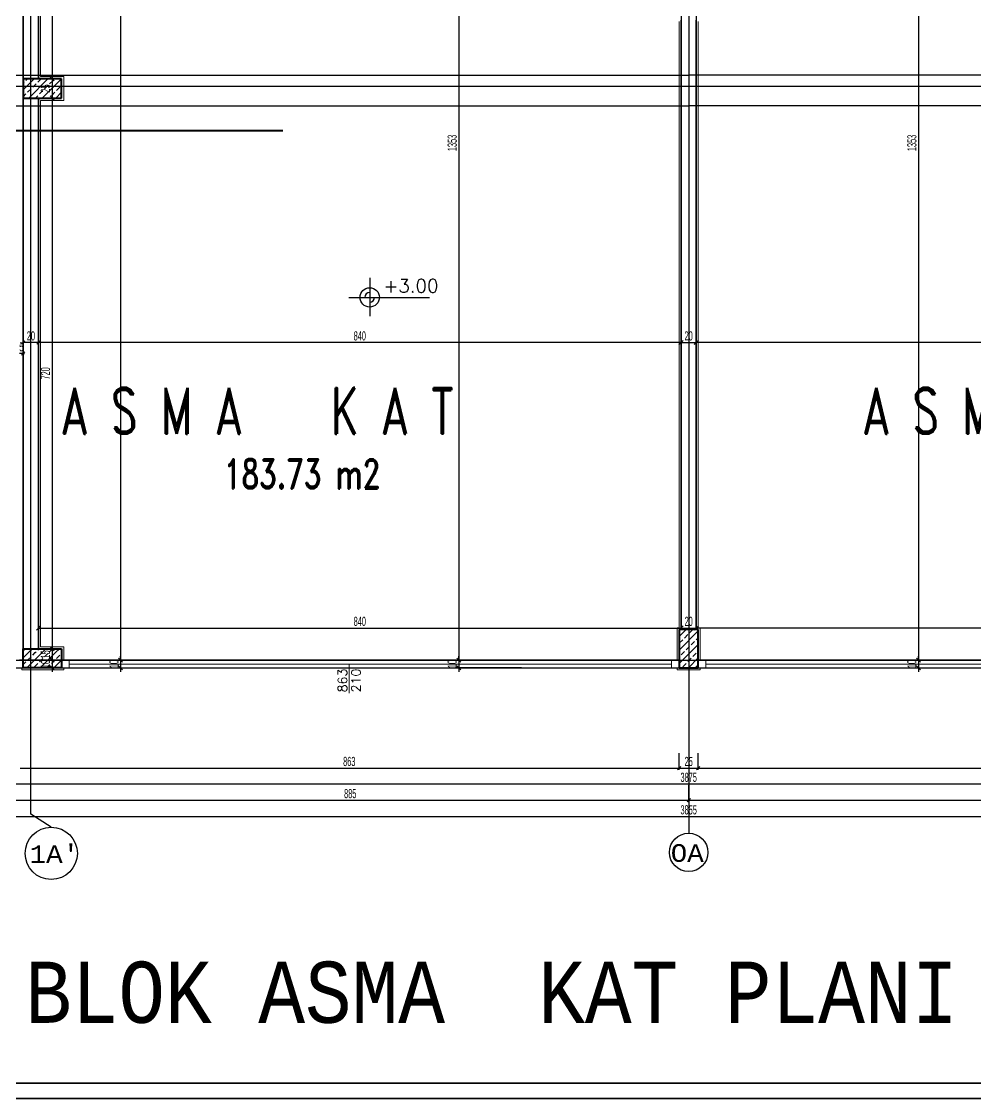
# Model space of a CAD drawing. Header units: inches. Extents: x -7543 to -822, y 102837 to 190349.
# Drawn here: x -833.8397 to -833.5903, y 102836.6651 to 102836.9467 of the extents above; entities that cross this region are included whole.
import ezdxf
from ezdxf.enums import TextEntityAlignment as Align

# ---------------------------------------------------------------- set-up
doc = ezdxf.new("R2010")
doc.units = ezdxf.units.IN
doc.header["$MEASUREMENT"] = 0
doc.linetypes.add('DASHDOTX2', pattern=[2, 1, -0.5, 0, -0.5])
doc.linetypes.add('DASHED', pattern=[19.05, 12.7, -6.35])
doc.layers.get('0').update_dxf_attribs({"lineweight": 25})
doc.layers.get('Defpoints').update_dxf_attribs({"lineweight": 25})
for name, color, linetype, lineweight in [('AKS', 1, 'Continuous', 25), ('ICOL', 55, 'Continuous', 25), ('KESİT', 7, 'Continuous', 40), ('KOLON', 2, 'Continuous', 40), ('SIVA', 150, 'Continuous', 15), ('TARAMA', 8, 'Continuous', 25), ('YAZI', 7, 'Continuous', 25)]:
    doc.layers.add(name, color=color, linetype=linetype, lineweight=lineweight)
for name, color, linetype, lineweight, true_color in [('DUVAR', 7, 'Continuous', 35, 0xfc4642), ('KAPI', 7, 'Continuous', 18, 0xffb360), ('PENCERE', 7, 'Continuous', 18, 0xffb360)]:
    doc.layers.add(name, color=color, linetype=linetype, lineweight=lineweight, true_color=true_color)
doc.styles.add('ISIM', font='monos.ttf', dxfattribs={"width": 1.1, "height": 200})
doc.styles.add('OLCU', font='tromand.shx', dxfattribs={"width": 0.6, "height": 12})
doc.styles.add('st1', font='romandtw.shx', dxfattribs={"width": 0.7, "height": 40})
doc.styles.add('TXTX', font='TXTX')
doc.styles.add('ÖLÇÜ', font='simplex.shx')

# ---------------------------------------------------------------- blocks, each defined once
blk = doc.blocks.new('D')
at = {"layer": 'ICOL'}
for p, q in [((2.8, 2.8), (-2.8, -2.8)), ((0, 3), (0, -25))]:
    blk.add_line(p, q, dxfattribs=at)
blk = doc.blocks.new('E')
at = {"layer": 'ICOL'}
for p, q in [((0, -3), (0, 25)), ((-2.8, -2.8), (2.8, 2.8))]:
    blk.add_line(p, q, dxfattribs=at)
blk = doc.blocks.new('_Oblique')
at = {"color": 0, "linetype": 'ByBlock', "lineweight": -2}
blk.add_line((-0.5, -0.5), (0.5, 0.5), dxfattribs=at)

msp = doc.modelspace()

# ---------------------------------------------------------------- linework, layer by layer
at = {"layer": 'AKS', "linetype": 'DASHDOTX2', "ltscale": 10}
for p, q in [((-833.66526, 102837.24164), (-833.66526, 102836.73452)), ((-833.83726, 102836.73939), (-833.83726, 102837.2361)), ((-834.12456, 102836.93268), (-833.66526, 102836.93268)), ((-833.20928, 102836.93268), (-833.66526, 102836.93268)), ((-833.20971, 102836.92968), (-834.12488, 102836.92968)), ((-834.12456, 102836.92468), (-833.66526, 102836.92468)), ((-833.20878, 102836.92468), (-833.66526, 102836.92468)), ((-834.12456, 102836.77968), (-833.66276, 102836.77968)), ((-833.2101, 102836.77968), (-833.66276, 102836.77968)), ((-833.83194, 102836.73599), (-833.83726, 102836.73939))]:
    msp.add_line(p, q, dxfattribs=at)
at = {"layer": 'AKS'}
msp.add_line((-833.66526, 102836.73452), (-833.66526, 102836.73445), dxfattribs=at)
at = {"layer": 'AKS', "color": 0}
for centre, radius in [((-833.83194, 102836.72917), 0.00683), ((-833.66526, 102836.72943), 0.00502)]:
    msp.add_circle(centre, radius, dxfattribs=at)
at = {"layer": 'Defpoints', "color": 3}
for p, q in [((-833.66726, 102837.18269), (-833.66726, 102836.78768)), ((-833.66326, 102837.18269), (-833.66326, 102836.78768)), ((-833.66726, 102836.78768), (-833.66776, 102836.78768)), ((-833.66776, 102836.78768), (-833.66776, 102836.77968)), ((-833.66326, 102836.78768), (-833.66276, 102836.78768)), ((-833.66276, 102836.78768), (-833.66276, 102836.77968)), ((-833.66776, 102836.77968), (-833.84026, 102836.77968)), ((-833.66276, 102836.77968), (-833.49026, 102836.77968))]:
    msp.add_line(p, q, dxfattribs=at)
at = {"layer": 'Defpoints', "color": 6}
msp.add_line((-834.05276, 102836.77768), (-833.27776, 102836.77768), dxfattribs=at)
at = {"layer": 'DUVAR'}
for p, q in [((-833.83926, 102836.93168), (-833.83926, 102836.97368)), ((-833.83526, 102836.93168), (-833.83526, 102836.97368)), ((-833.66726, 102836.78768), (-833.66726, 102836.94703)), ((-833.66326, 102836.78768), (-833.66326, 102836.94703)), ((-833.83926, 102836.78268), (-833.83926, 102836.92668)), ((-833.83526, 102836.78268), (-833.83526, 102836.92668)), ((-837.60107, 102836.66908), (-821.99356, 102836.66908)), ((-837.60507, 102836.66508), (-821.98956, 102836.66508))]:
    msp.add_line(p, q, dxfattribs=at)
at = {"layer": 'ICOL'}
for p, q in [((-833.81381, 102837.18569), (-833.81381, 102836.77968)), ((-833.72536, 102837.05018), (-833.72536, 102836.77968)), ((-833.60516, 102837.05018), (-833.60516, 102836.77968)), ((-833.83172, 102836.97368), (-833.83172, 102836.93168)), ((-833.83172, 102836.93168), (-833.83172, 102836.92668)), ((-833.83172, 102836.92668), (-833.83172, 102836.78268)), ((-833.74867, 102836.87965), (-833.74867, 102836.86965)), ((-833.75409, 102836.87456), (-833.73303, 102836.87456)), ((-833.83542, 102836.86274), (-833.83911, 102836.86274)), ((-833.66742, 102836.86274), (-833.83511, 102836.86274)), ((-833.66726, 102836.86274), (-833.66326, 102836.86274)), ((-833.49542, 102836.86274), (-833.66311, 102836.86274)), ((-833.83926, 102836.85989), (-833.84026, 102836.85989)), ((-833.83911, 102836.85989), (-833.83895, 102836.85989)), ((-833.83526, 102836.7881), (-833.66726, 102836.7881)), ((-833.66726, 102836.7881), (-833.66326, 102836.7881)), ((-833.49526, 102836.7881), (-833.66326, 102836.7881)), ((-833.83172, 102836.78268), (-833.83172, 102836.77968)), ((-833.83172, 102836.77968), (-833.83172, 102836.78076)), ((-833.83172, 102836.77968), (-833.83172, 102836.77768)), ((-833.81381, 102836.77968), (-833.81381, 102836.78076)), ((-833.81381, 102836.77968), (-833.81381, 102836.77768)), ((-833.72536, 102836.77968), (-833.72536, 102836.78076)), ((-833.72536, 102836.77968), (-833.72536, 102836.77768)), ((-833.60516, 102836.77968), (-833.60516, 102836.78076)), ((-833.60516, 102836.77968), (-833.60516, 102836.77768)), ((-833.83172, 102836.77768), (-833.83172, 102836.7766)), ((-833.81381, 102836.77768), (-833.81381, 102836.7766)), ((-833.72536, 102836.77768), (-833.72536, 102836.7766)), ((-833.60516, 102836.77768), (-833.60516, 102836.7766)), ((-833.84011, 102836.75146), (-833.66792, 102836.75146)), ((-833.66761, 102836.75146), (-833.66292, 102836.75146)), ((-833.66261, 102836.75146), (-833.49042, 102836.75146)), ((-834.05261, 102836.74732), (-833.27792, 102836.74732)), ((-833.84211, 102836.74307), (-833.66542, 102836.74307)), ((-833.66511, 102836.74307), (-833.48842, 102836.74307)), ((-834.05061, 102836.73881), (-833.27992, 102836.73881))]:
    msp.add_line(p, q, dxfattribs=at)
at = {"layer": 'ICOL', "color": 53}
for p, q in [((-833.83786, 102836.93168), (-833.83088, 102836.93168)), ((-833.83786, 102836.93168), (-833.83088, 102836.93168)), ((-833.83786, 102836.92668), (-833.83088, 102836.92668)), ((-833.83786, 102836.92668), (-833.83088, 102836.92668)), ((-833.66726, 102836.86127), (-833.66726, 102836.8619)), ((-833.66326, 102836.86101), (-833.66326, 102836.8619)), ((-833.83526, 102836.78523), (-833.83526, 102836.78894)), ((-833.66726, 102836.79008), (-833.66726, 102836.78894)), ((-833.66726, 102836.79008), (-833.66726, 102836.78894)), ((-833.66326, 102836.79008), (-833.66326, 102836.78894)), ((-833.66326, 102836.79008), (-833.66326, 102836.78894)), ((-833.83786, 102836.78268), (-833.83088, 102836.78268)), ((-833.83786, 102836.78268), (-833.83088, 102836.78268)), ((-833.83786, 102836.77968), (-833.83088, 102836.77968)), ((-833.83786, 102836.77968), (-833.83088, 102836.77968)), ((-833.8153, 102836.77968), (-833.81465, 102836.77968)), ((-833.8153, 102836.77968), (-833.81465, 102836.77968)), ((-833.70848, 102836.77968), (-833.7262, 102836.77968)), ((-833.70848, 102836.77968), (-833.7262, 102836.77968)), ((-833.62205, 102836.77968), (-833.60432, 102836.77968)), ((-833.62205, 102836.77968), (-833.60432, 102836.77968)), ((-833.83736, 102836.77768), (-833.83088, 102836.77768)), ((-833.81476, 102836.77768), (-833.81465, 102836.77768)), ((-833.70897, 102836.77768), (-833.7262, 102836.77768)), ((-833.62155, 102836.77768), (-833.60432, 102836.77768))]:
    msp.add_line(p, q, dxfattribs=at)
at = {"layer": 'ICOL'}
msp.add_circle((-833.74867, 102836.87456), 0.00252, dxfattribs=at)
for start, end in [(90, 180), (270, 0)]:
    msp.add_arc((-833.74867, 102836.87456), 0.00126, start, end, dxfattribs=at)
at = {"layer": 'KAPI'}
for p, q in [((-833.84026, 102836.77968), (-833.83926, 102836.77968)), ((-833.82926, 102836.77968), (-833.66776, 102836.77968)), ((-833.82726, 102836.77968), (-833.82726, 102836.77768)), ((-833.66976, 102836.77968), (-833.66976, 102836.77768)), ((-833.66276, 102836.77968), (-833.50126, 102836.77968)), ((-833.66076, 102836.77968), (-833.66076, 102836.77768)), ((-833.84026, 102836.77768), (-833.83926, 102836.77768)), ((-833.82926, 102836.77768), (-833.66776, 102836.77768)), ((-833.82726, 102836.77868), (-833.66976, 102836.77868)), ((-833.66276, 102836.77768), (-833.50126, 102836.77768)), ((-833.50326, 102836.77868), (-833.66076, 102836.77868))]:
    msp.add_line(p, q, dxfattribs=at)
at = {"layer": 'KESİT', "linetype": 'DASHED'}
msp.add_line((-833.88379, 102836.91823), (-833.77135, 102836.91823), dxfattribs=at)
at = {"layer": 'KOLON'}
for p, q in [((-833.82926, 102836.93168), (-833.83926, 102836.93168)), ((-833.83926, 102836.93168), (-833.83926, 102836.92668)), ((-833.82926, 102836.92668), (-833.82926, 102836.93168)), ((-833.83926, 102836.92668), (-833.82926, 102836.92668)), ((-833.66276, 102836.78768), (-833.66776, 102836.78768)), ((-833.66776, 102836.78768), (-833.66776, 102836.77768)), ((-833.66276, 102836.77768), (-833.66276, 102836.78768)), ((-833.83926, 102836.77768), (-833.83926, 102836.78268)), ((-833.83926, 102836.78268), (-833.82926, 102836.78268)), ((-833.83926, 102836.77768), (-833.83926, 102836.78268)), ((-833.83926, 102836.78268), (-833.82926, 102836.78268)), ((-833.83926, 102836.77768), (-833.83926, 102836.78268)), ((-833.83926, 102836.78268), (-833.82926, 102836.78268)), ((-833.82926, 102836.78268), (-833.82926, 102836.77768)), ((-833.82926, 102836.78268), (-833.82926, 102836.77768)), ((-833.82926, 102836.78268), (-833.82926, 102836.77768)), ((-833.82926, 102836.77768), (-833.83926, 102836.77768)), ((-833.82926, 102836.77768), (-833.83926, 102836.77768)), ((-833.82926, 102836.77768), (-833.83926, 102836.77768)), ((-833.66776, 102836.77768), (-833.66276, 102836.77768))]:
    msp.add_line(p, q, dxfattribs=at)
at = {"layer": 'PENCERE'}
msp.add_line((-833.75401, 102836.77868), (-833.75401, 102836.77103), dxfattribs=at)
at = {"layer": 'SIVA'}
for p, q in [((-833.83476, 102836.93228), (-833.83476, 102836.97308)), ((-833.66776, 102836.94668), (-833.66776, 102836.78818)), ((-833.66276, 102836.78818), (-833.66276, 102836.94668)), ((-833.82866, 102836.93228), (-833.83476, 102836.93228)), ((-833.82866, 102836.92608), (-833.82866, 102836.93228)), ((-833.83476, 102836.92608), (-833.82866, 102836.92608)), ((-833.83476, 102836.78318), (-833.83476, 102836.92608)), ((-833.66826, 102836.78818), (-833.66826, 102836.77968)), ((-833.66776, 102836.78818), (-833.66826, 102836.78818)), ((-833.66226, 102836.78818), (-833.66276, 102836.78818)), ((-833.66226, 102836.77968), (-833.66226, 102836.78818)), ((-833.82866, 102836.78318), (-833.83476, 102836.78318)), ((-833.82866, 102836.78318), (-833.82866, 102836.77968)), ((-833.83966, 102836.77768), (-833.83966, 102836.77718)), ((-833.83966, 102836.77718), (-833.82866, 102836.77718)), ((-833.82866, 102836.77768), (-833.82866, 102836.77718)), ((-833.66826, 102836.77768), (-833.66826, 102836.77718)), ((-833.66826, 102836.77718), (-833.66226, 102836.77718)), ((-833.66226, 102836.77718), (-833.66226, 102836.77768))]:
    msp.add_line(p, q, dxfattribs=at)
at = {"layer": 'TARAMA'}
for p, q in [((-833.83926, 102836.9288), (-833.83637, 102836.93168)), ((-833.83855, 102836.93127), (-833.83814, 102836.93168)), ((-833.83784, 102836.92668), (-833.83284, 102836.93168)), ((-833.83546, 102836.93083), (-833.83461, 102836.93168)), ((-833.8343, 102836.92668), (-833.8293, 102836.93168)), ((-833.83237, 102836.93039), (-833.83148, 102836.93127)), ((-833.83926, 102836.93056), (-833.83899, 102836.93083)), ((-833.83811, 102836.92818), (-833.83723, 102836.92906)), ((-833.83678, 102836.9295), (-833.8359, 102836.93039)), ((-833.83502, 102836.92774), (-833.83413, 102836.92862)), ((-833.83369, 102836.92906), (-833.83281, 102836.92995)), ((-833.83192, 102836.92729), (-833.83104, 102836.92818)), ((-833.83077, 102836.92668), (-833.82926, 102836.92819)), ((-833.8306, 102836.92862), (-833.82971, 102836.9295)), ((-833.82927, 102836.92995), (-833.82926, 102836.92996)), ((-833.83926, 102836.92703), (-833.83855, 102836.92774)), ((-833.83607, 102836.92668), (-833.83546, 102836.92729)), ((-833.83253, 102836.92668), (-833.83237, 102836.92685)), ((-833.66776, 102836.78587), (-833.66595, 102836.78768)), ((-833.66776, 102836.78764), (-833.66771, 102836.78768)), ((-833.66776, 102836.78233), (-833.66276, 102836.78733)), ((-833.66505, 102836.78681), (-833.66418, 102836.78768)), ((-833.66771, 102836.78416), (-833.66682, 102836.78504)), ((-833.66638, 102836.78548), (-833.6655, 102836.78637)), ((-833.66461, 102836.78372), (-833.66373, 102836.7846)), ((-833.66329, 102836.78504), (-833.66276, 102836.78557)), ((-833.83926, 102836.78207), (-833.83899, 102836.78234)), ((-833.83926, 102836.7803), (-833.83788, 102836.78168)), ((-833.83835, 102836.77768), (-833.83435, 102836.78168)), ((-833.83788, 102836.78168), (-833.83688, 102836.78268)), ((-833.83678, 102836.78101), (-833.83611, 102836.78168)), ((-833.83611, 102836.78168), (-833.8359, 102836.7819)), ((-833.83546, 102836.78234), (-833.83511, 102836.78268)), ((-833.83481, 102836.77768), (-833.83081, 102836.78168)), ((-833.83435, 102836.78168), (-833.83335, 102836.78268)), ((-833.83237, 102836.7819), (-833.83158, 102836.78268)), ((-833.83081, 102836.78168), (-833.82981, 102836.78268)), ((-833.66776, 102836.7788), (-833.66276, 102836.7838)), ((-833.66726, 102836.78106), (-833.66638, 102836.78195)), ((-833.66594, 102836.78239), (-833.66505, 102836.78327)), ((-833.66284, 102836.78195), (-833.66276, 102836.78203)), ((-833.83926, 102836.77854), (-833.83855, 102836.77924)), ((-833.83811, 102836.77969), (-833.83723, 102836.78057)), ((-833.83502, 102836.77924), (-833.83413, 102836.78013)), ((-833.83369, 102836.78057), (-833.83281, 102836.78145)), ((-833.83192, 102836.7788), (-833.83104, 102836.77969)), ((-833.83127, 102836.77768), (-833.82926, 102836.7797)), ((-833.8306, 102836.78013), (-833.82971, 102836.78101)), ((-833.82927, 102836.78145), (-833.82926, 102836.78146)), ((-833.66776, 102836.78057), (-833.66771, 102836.78062)), ((-833.66682, 102836.77797), (-833.66594, 102836.77885)), ((-833.6655, 102836.7793), (-833.66461, 102836.78018)), ((-833.66534, 102836.77768), (-833.66276, 102836.78026)), ((-833.66417, 102836.78062), (-833.66329, 102836.78151)), ((-833.83634, 102836.77792), (-833.83546, 102836.7788)), ((-833.83304, 102836.77768), (-833.83237, 102836.77836)), ((-833.82951, 102836.77768), (-833.82927, 102836.77792)), ((-833.66357, 102836.77768), (-833.66284, 102836.77841))]:
    msp.add_line(p, q, dxfattribs=at)

# ---------------------------------------------------------------- block references
at = {"layer": 'ICOL'}
for name, p, xscale, yscale, zscale, rotation in [('_Oblique', (-833.83172, 102836.93168), 0.001080000001820736, 0.001080000001820736, 0.001080000001820736, 90), ('_Oblique', (-833.83172, 102836.93168), 0.001080000001820736, 0.001080000001820736, 0.001080000001820736, 270), ('_Oblique', (-833.83172, 102836.92668), 0.001080000001820736, 0.001080000001820736, 0.001080000001820736, 90), ('_Oblique', (-833.83172, 102836.92668), 0.001080000001820736, 0.001080000001820736, 0.001080000001820736, 270), ('D', (-833.83926, 102836.85989), 0.0001559999999471984, 0.0001559999999471984, 0.0001559999999471984, 180), ('E', (-833.83926, 102836.86274), 0.0001559999999471984, 0.0001559999999471984, 0.0001559999999471984, 180), ('E', (-833.83526, 102836.86274), 0.0001559999999471984, 0.0001559999999471984, 0.0001559999999471984, 180), ('_Oblique', (-833.66726, 102836.86274), 0.001080000000001746, 0.001080000000001746, 0.001080000000001746, 180), ('E', (-833.66326, 102836.86274), 0.0001559999999471984, 0.0001559999999471984, 0.0001559999999471984, 180), ('_Oblique', (-833.83526, 102836.7881), 0.001080000000001746, 0.001080000000001746, 0.001080000000001746, 180), ('_Oblique', (-833.66726, 102836.7881), 0.001080000000001746, 0.001080000000001746, 0.001080000000001746, 180), ('_Oblique', (-833.66326, 102836.7881), 0.001080000000001746, 0.001080000000001746, 0.001080000000001746, 180), ('_Oblique', (-833.83172, 102836.78268), 0.001080000001820736, 0.001080000001820736, 0.001080000001820736, 90), ('_Oblique', (-833.83172, 102836.78268), 0.001080000001820736, 0.001080000001820736, 0.001080000001820736, 270), ('_Oblique', (-833.83172, 102836.77968), 0.001080000001820736, 0.001080000001820736, 0.001080000001820736, 270), ('_Oblique', (-833.83172, 102836.77968), 0.001080000001820736, 0.001080000001820736, 0.001080000001820736, 270), ('_Oblique', (-833.81381, 102836.77968), 0.001080000001820736, 0.001080000001820736, 0.001080000001820736, 270), ('_Oblique', (-833.81381, 102836.77968), 0.001080000001820736, 0.001080000001820736, 0.001080000001820736, 270), ('_Oblique', (-833.72536, 102836.77968), 0.001080000001820736, 0.001080000001820736, 0.001080000001820736, 270), ('_Oblique', (-833.72536, 102836.77968), 0.001080000001820736, 0.001080000001820736, 0.001080000001820736, 270), ('_Oblique', (-833.60516, 102836.77968), 0.001080000001820736, 0.001080000001820736, 0.001080000001820736, 270), ('_Oblique', (-833.60516, 102836.77968), 0.001080000001820736, 0.001080000001820736, 0.001080000001820736, 270), ('_Oblique', (-833.83172, 102836.77768), 0.001080000001820736, 0.001080000001820736, 0.001080000001820736, 90), ('_Oblique', (-833.81381, 102836.77768), 0.001080000001820736, 0.001080000001820736, 0.001080000001820736, 90), ('_Oblique', (-833.72536, 102836.77768), 0.001080000001820736, 0.001080000001820736, 0.001080000001820736, 90), ('_Oblique', (-833.60516, 102836.77768), 0.001080000001820736, 0.001080000001820736, 0.001080000001820736, 90), ('D', (-833.66776, 102836.75146), 0.0001559999999471984, 0.0001559999999471984, 0.0001559999999471984, 180), ('D', (-833.66276, 102836.75146), 0.0001559999999471984, 0.0001559999999471984, 0.0001559999999471984, 180), ('D', (-833.66526, 102836.74307), 0.0001559999999471984, 0.0001559999999471984, 0.0001559999999471984, 180)]:
    msp.add_blockref(name, p, dxfattribs=dict(at, xscale=xscale, yscale=yscale, zscale=zscale, rotation=rotation))
for name, p, xscale, yscale, zscale in [('D', (-833.83526, 102836.86274), 0.0001559999999471984, 0.0001559999999471984, 0.0001559999999471984), ('D', (-833.66726, 102836.86274), 0.0001559999999471984, 0.0001559999999471984, 0.0001559999999471984), ('_Oblique', (-833.66326, 102836.86274), 0.001080000000001746, 0.001080000000001746, 0.001080000000001746), ('_Oblique', (-833.66726, 102836.7881), 0.001080000000001746, 0.001080000000001746, 0.001080000000001746), ('_Oblique', (-833.66326, 102836.7881), 0.001080000000001746, 0.001080000000001746, 0.001080000000001746), ('E', (-833.66776, 102836.75146), 0.0001559999999471984, 0.0001559999999471984, 0.0001559999999471984), ('E', (-833.66276, 102836.75146), 0.0001559999999471984, 0.0001559999999471984, 0.0001559999999471984), ('E', (-833.66526, 102836.74307), 0.0001559999999471984, 0.0001559999999471984, 0.0001559999999471984)]:
    msp.add_blockref(name, p, dxfattribs=dict(at, xscale=xscale, yscale=yscale, zscale=zscale))

# ---------------------------------------------------------------- texts
at = {"layer": 'AKS', "style": 'ISIM', "width": 1.1}
for s, p in [("1A'", (-833.83758, 102836.72668)), ('OA', (-833.66995, 102836.72695))]:
    msp.add_text(s, height=0.00462, dxfattribs=at).set_placement(p)
at = {"layer": 'ICOL', "char_height": 0.0024, "attachment_point": 5, "rotation": 90, "style": 'OLCU'}
for s, insert in [('\\A1;25', (-833.83345, 102836.92918)), ('\\A1;1353', (-833.72709, 102836.91493)), ('\\A1;1353', (-833.60689, 102836.91493)), ('\\A1;720', (-833.83345, 102836.85468)), ('\\A1;15', (-833.83345, 102836.78118)), ('\\A1;10', (-833.83345, 102836.77868)), ('\\A1;10', (-833.81554, 102836.77868)), ('\\A1;10', (-833.72709, 102836.77868)), ('\\A1;10', (-833.60689, 102836.77868))]:
    msp.add_mtext(s, dxfattribs=dict(at, insert=insert))
at = {"layer": 'ICOL', "char_height": 0.0024, "attachment_point": 5, "style": 'OLCU'}
for s, insert in [('\\A1;20', (-833.83726, 102836.86447)), ('\\A1;840', (-833.75126, 102836.86447)), ('\\A1;20', (-833.66526, 102836.86447)), ('\\A1;5', (-833.83976, 102836.86162)), ('\\A1;840', (-833.75126, 102836.78983)), ('\\A1;20', (-833.66526, 102836.78983)), ('\\A1;863', (-833.75401, 102836.75319)), ('\\A1;25', (-833.66526, 102836.75319)), ('\\A1;3875', (-833.66526, 102836.74905)), ('\\A1;885', (-833.75376, 102836.74479)), ('\\A1;3855', (-833.66526, 102836.74054))]:
    msp.add_mtext(s, dxfattribs=dict(at, insert=insert))
at = {"layer": 'ICOL', "style": 'ÖLÇÜ'}
msp.add_attdef('+3.00', text='%%p0.00', height=0.0035, dxfattribs=at).set_placement((-833.73788, 102836.87582), align=Align.CENTER)
at = {"layer": 'PENCERE', "style": 'TXTX'}
for s, p in [('863', (-833.75458, 102836.77129)), ('210', (-833.75107, 102836.77129))]:
    msp.add_text(s, height=0.0024, rotation=90, dxfattribs=at).set_placement(p)
at = {"layer": 'YAZI'}
for s, height, style, width, p in [('A S M A   K A T', 0.012, 'st1', 0.7, (-833.82946, 102836.83886)), ('A S M A   K A T', 0.012, 'st1', 0.7, (-833.61986, 102836.83886)), ('183.73 m2', 0.00765, 'st1', 0.7, (-833.78677, 102836.82461)), ('A-B BLOK ASMA  KAT PLANI ÖLÇEK: 1/50', 0.016, 'ISIM', 0.9, (-833.8876, 102836.68486, -0.004))]:
    msp.add_text(s, height=height, dxfattribs=dict(at, style=style, width=width)).set_placement(p)

doc.saveas('drawing.dxf')
